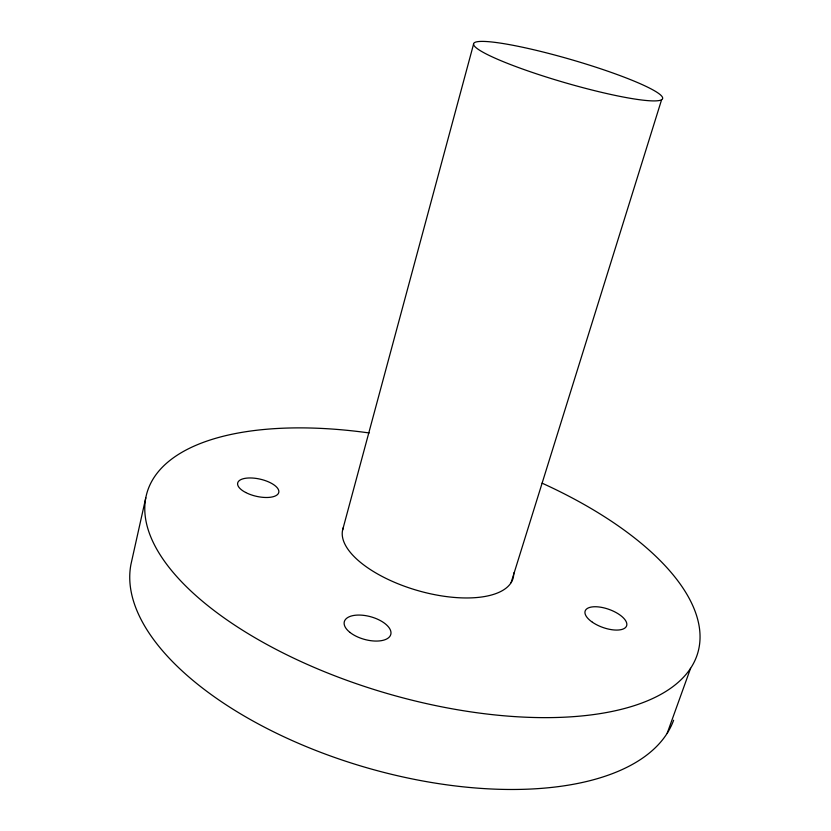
<?xml version="1.0" encoding="UTF-8"?>
<svg xmlns="http://www.w3.org/2000/svg" width="831" height="831" viewBox="0 0 831 831"><rect width="100%" height="100%" fill="white"/><g stroke="black" fill="none" stroke-linecap="round" stroke-linejoin="round"><path stroke-width="1.25" d="M145.789 497.8L130.966 564.28A282.519 135.546 16.2 0 0 367.499 767.958A282.519 135.546 16.2 0 0 673.619 720.217M342.601 530.064L473.608 44.001M511.107 582.656L661.59 99.751A98.38 11.946 16.2 0 0 533.751 49.746A98.38 11.946 16.2 0 0 509.071 63.987A98.38 11.946 16.2 0 0 661.59 99.751M667.21 733.222L690.592 668.29M542.092 483.164A286.788 125.772 16.2 0 1 624.341 708.552A286.788 125.772 16.2 0 1 179.257 579.321A286.788 125.772 16.2 0 1 369.161 432.951M513.703 572.975A88.595 38.309 16.2 0 1 421.774 591.682A88.595 38.309 16.2 0 1 343.307 527.664M349.976 632.422A24.099 11.748 15.4 0 0 389.781 636.484A24.099 11.748 15.4 0 0 362.939 615.272A24.099 11.748 15.4 0 0 349.976 632.422M592.42 622.242A22.011 9.546 19.8 0 0 626.532 626.034A22.011 9.546 19.8 0 0 598.704 606.942A22.011 9.546 19.8 0 0 592.42 622.242M245.644 492.471A21.066 8.777 12.9 0 0 278.676 492.773A21.066 8.777 12.9 0 0 250.37 477.96A21.066 8.777 12.9 0 0 245.644 492.471"/></g></svg>
